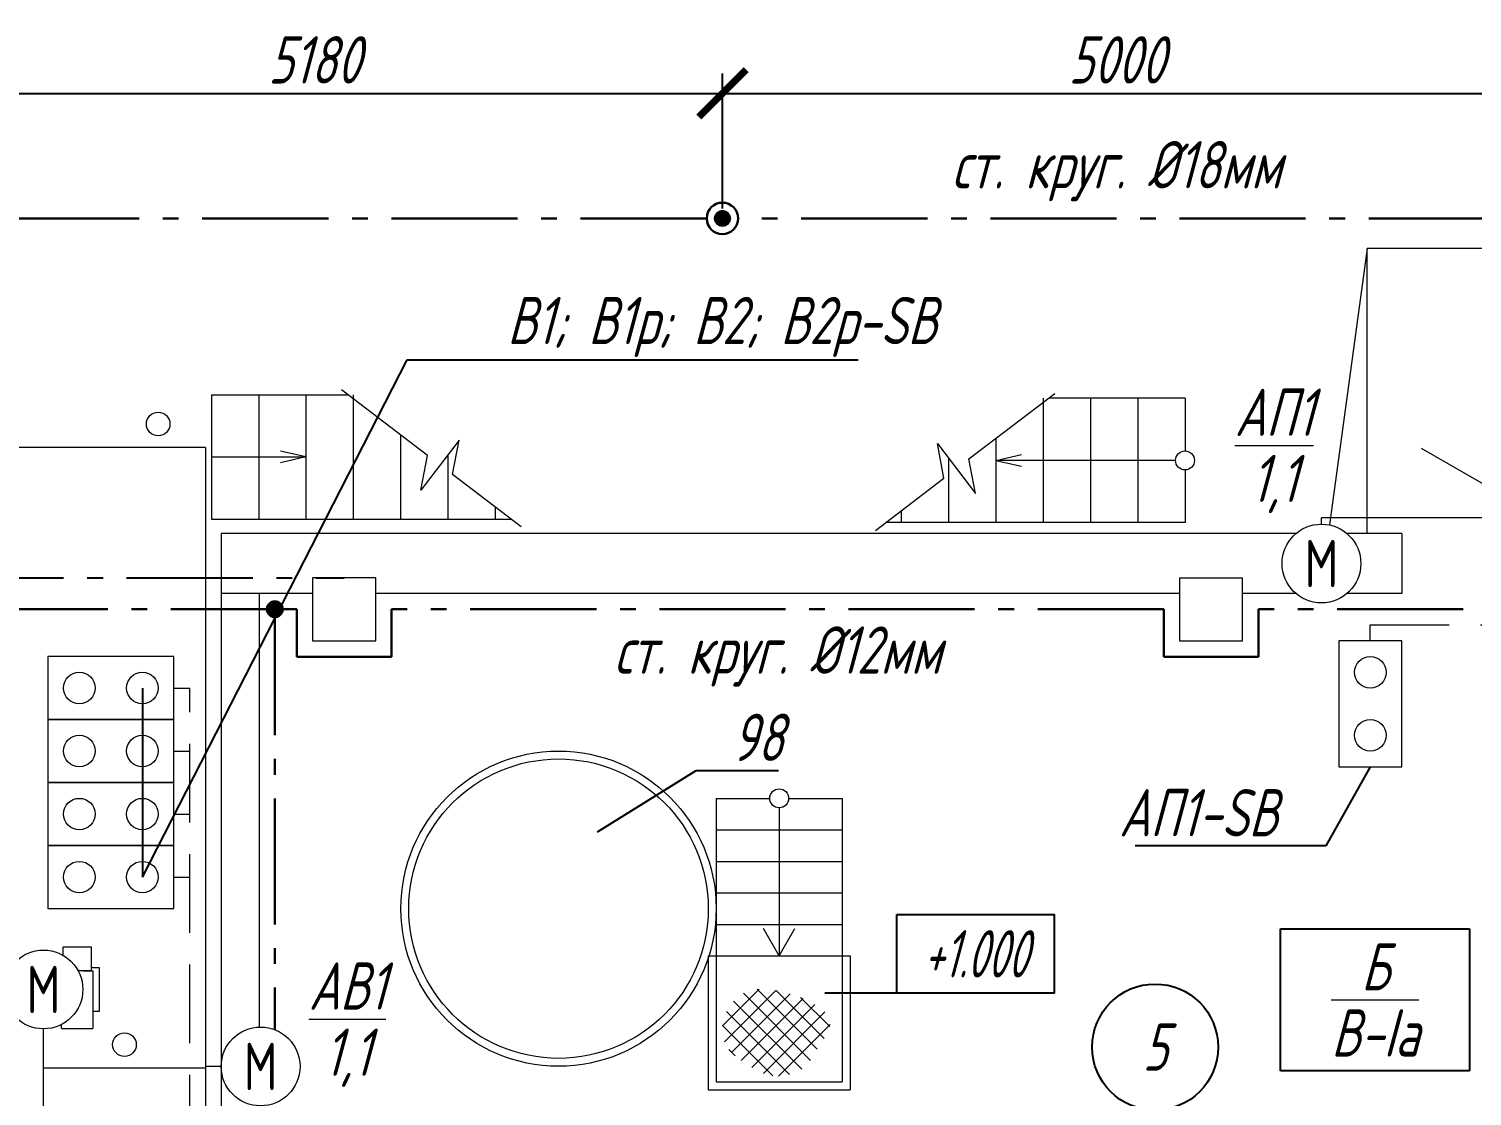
# Model space of a CAD drawing. Header units: millimetres. Extents: x -14296 to 10264, y -13087 to -5602.
# Drawn here: x -3445.3 to -3353.7, y -12662.9 to -12595.1 of the extents above; entities that cross this region are included whole.
import ezdxf
from ezdxf import colors
from ezdxf.entities.mleader import LeaderData, LeaderLine
from ezdxf.math import Vec2, Vec3

# ---------------------------------------------------------------- set-up
doc = ezdxf.new("R2010")
doc.units = ezdxf.units.MM
doc.linetypes.add('gost5', pattern=[7, 5, -2, 0])
doc.linetypes.add('gost6', pattern=[12, 8, -1.5, 1, -1.5])
doc.layers.get('Defpoints').update_dxf_attribs({"color": 33})
for name, color, linetype, lineweight in [('Заземление (Вновь)', 6, 'gost6', 15), ('Заземление (Сущ)', 6, 'gost6', 25), ('КаБель контрольный (Вновь)', 142, 'gost5', 15), ('КаБель силовой (Вновь)', 1, 'Continuous', 15), ('Линия выноска', 137, 'Continuous', 25), ('Осевая', 4, 'gost6', 25), ('Размерная', 4, 'Continuous', 25), ('Рамка тонкая', 5, 'Continuous', 25), ('Строительный', 251, 'Continuous', 13), ('Текст', 7, 'Continuous', 20), ('Технологическое', 156, 'Continuous', 18), ('Эл. аппараты (Вновь)', 93, 'Continuous', 15), ('ЭлектрооБорудование (Вновь)', 160, 'Continuous', 15)]:
    doc.layers.add(name, color=color, linetype=linetype, lineweight=lineweight)
doc.layers.add('орудован', color=7, linetype='Continuous')
doc.styles.add('gost shx', font='gost.shx', dxfattribs={"oblique": 15})
doc.styles.add('Simplex', font='simplex.shx', dxfattribs={"width": 0.7, "oblique": 15})
doc.linetypes.add('ограждение1', pattern='A,0.25,-0.1,[133,ltypeshp.shx,S=0.1,R=0,X=-0.1,Y=0],-0.1,1', length=1.45)
doc.dimstyles.new('ISO-25', dxfattribs={"dimtxt": 3, "dimasz": 2.5, "dimexe": 1.25, "dimexo": 0.625, "dimtad": 1, "dimtxsty": 'gost shx', "dimcen": 2.5, "dimclrt": 2, "dimadec": 0, "dimazin": 0, "dimtfac": 1, "dimtmove": 0, "dimatfit": 3, "dimfxl": 1, "dimarcsym": 0})

# ---------------------------------------------------------------- blocks, each defined once
blk = doc.blocks.new('A$C32520DA1')
at = {"layer": 'орудован', "lineweight": -2, "ltscale": 0.3}
h = blk.add_hatch(dxfattribs=at)
h.set_pattern_fill('ANSI37', color=4, scale=0.25, angle=270, style=0)
h.set_pattern_definition([(45, (345.161, -3272.3488), (0.561266, -0.561266), []), (315, (345.161, -3272.3488), (-0.561266, -0.561266), [])])
edge = h.paths.add_edge_path()
edge.add_spline(control_points=[(2.523, -0.801), (2.284, -1.283), (1.724, -2.411), (-0.452, -2.976), (-2.137, -1.936), (-3.786, -0.666), (-3.556, 1.528), (-1.962, 2.976), (0.065, 2.734), (1.772, 2.213), (3.786, 0.924), (2.929, -0.247), (2.523, -0.801)], knot_values=[0, 0, 0, 0, 1.566566, 3.673336, 5.745346, 7.383422, 9.561681, 11.30499, 13.330467, 15.16078, 17.108533, 18.858869, 18.858869, 18.858869, 18.858869], degree=3, periodic=0)
blk = doc.blocks.new('_None')
blk = doc.blocks.new('A$C2C4D244A')
at = {"layer": 'Эл. аппараты (Вновь)'}
for p, q in [((4, 8), (0, 8)), ((0, 8), (0, 0)), ((4, 0), (4, 8)), ((0, 0), (4, 0))]:
    blk.add_line(p, q, dxfattribs=at)
for centre in [(2, 6), (2, 2)]:
    blk.add_circle(centre, 1, dxfattribs=at)
blk = doc.blocks.new('_ArchTick')
at = {"color": 0, "const_width": 0.15}
blk.add_lwpolyline([(-0.5, -0.5), (0.5, 0.5)], dxfattribs=at)
blk = doc.blocks.new('*D1088')
at = {"layer": 'Defpoints', "color": 0, "lineweight": 15, "transparency": 16777216}
for p in [(-3401.309, -12599.237), (-3453.109, -12607.174), (-3401.309, -12607.174)]:
    blk.add_point(p, dxfattribs=at)
at = {"layer": 'Размерная', "color": 0, "lineweight": -2, "transparency": 16777216}
for p, q in [((-3453.109, -12606.549), (-3453.109, -12597.987)), ((-3401.309, -12606.549), (-3401.309, -12597.987)), ((-3453.109, -12599.237), (-3401.309, -12599.237))]:
    blk.add_line(p, q, dxfattribs=at)
at = {"layer": 'Размерная', "color": 0, "lineweight": -2, "transparency": 16777216, "xscale": 3, "yscale": 3, "zscale": 3, "rotation": 180}
blk.add_blockref('_ArchTick', (-3453.109, -12599.237), dxfattribs=at)
at = {"layer": 'Размерная', "color": 0, "lineweight": -2, "transparency": 16777216, "xscale": 3, "yscale": 3, "zscale": 3}
blk.add_blockref('_ArchTick', (-3401.309, -12599.237), dxfattribs=at)
at = {"layer": 'Размерная', "color": 2, "lineweight": 20, "transparency": 16777216, "insert": (-3427.209, -12597.112), "char_height": 3, "attachment_point": 5, "style": 'Simplex'}
blk.add_mtext('5180', dxfattribs=at)
blk = doc.blocks.new('*D1047')
at = {"layer": 'Defpoints', "color": 0, "lineweight": 15, "transparency": 16777216}
for p in [(-3351.309, -12599.237), (-3401.309, -12607.174), (-3351.309, -12607.174)]:
    blk.add_point(p, dxfattribs=at)
at = {"layer": 'Размерная', "color": 0, "lineweight": -2, "transparency": 16777216}
for p, q in [((-3401.309, -12606.549), (-3401.309, -12597.987)), ((-3351.309, -12606.549), (-3351.309, -12597.987)), ((-3401.309, -12599.237), (-3351.309, -12599.237))]:
    blk.add_line(p, q, dxfattribs=at)
at = {"layer": 'Размерная', "color": 0, "lineweight": -2, "transparency": 16777216, "xscale": 3, "yscale": 3, "zscale": 3, "rotation": 180}
blk.add_blockref('_ArchTick', (-3401.309, -12599.237), dxfattribs=at)
at = {"layer": 'Размерная', "color": 0, "lineweight": -2, "transparency": 16777216, "xscale": 3, "yscale": 3, "zscale": 3}
blk.add_blockref('_ArchTick', (-3351.309, -12599.237), dxfattribs=at)
at = {"layer": 'Размерная', "color": 2, "lineweight": 20, "transparency": 16777216, "insert": (-3376.309, -12597.112), "char_height": 3, "attachment_point": 5, "style": 'Simplex'}
blk.add_mtext('5000', dxfattribs=at)

msp = doc.modelspace()

# ---------------------------------------------------------------- hatches: boundary and pattern name
at = {"layer": 'Заземление (Вновь)'}
msp.add_hatch(color=256, dxfattribs=at).paths.add_polyline_path([(-3400.80898, -12607.17393, 1), (-3401.80898, -12607.17393, 1)])
at = {"layer": 'Заземление (Сущ)', "lineweight": 30}
msp.add_hatch(color=256, dxfattribs=at).paths.add_polyline_path([(-3429.20898, -12631.97393, 1), (-3430.20898, -12631.97393, 1)])

# ---------------------------------------------------------------- linework, layer by layer
at = {"layer": 'Заземление (Вновь)'}
msp.add_circle((-3401.30898, -12607.17393), 0.5, dxfattribs=at)
at = {"layer": 'Заземление (Сущ)', "lineweight": 30}
for p, q in [((-3402.30898, -12607.17393), (-3452.10898, -12607.17393)), ((-3352.30898, -12607.17393), (-3400.30898, -12607.17393)), ((-3428.30898, -12631.97393), (-3453.10898, -12631.97393)), ((-3429.70898, -12631.97393), (-3429.70898, -12658.65255)), ((-3428.30898, -12634.98493), (-3428.30898, -12631.97393)), ((-3373.30898, -12631.97393), (-3422.30898, -12631.97393)), ((-3422.30898, -12631.97393), (-3422.30898, -12634.98493)), ((-3373.30898, -12634.98493), (-3373.30898, -12631.97393)), ((-3318.30898, -12631.97393), (-3367.30898, -12631.97393)), ((-3367.30898, -12631.97393), (-3367.30898, -12634.98493)), ((-3422.30898, -12634.98493), (-3428.30898, -12634.98493)), ((-3367.30898, -12634.98493), (-3373.30898, -12634.98493))]:
    msp.add_line(p, q, dxfattribs=at)
at = {"layer": 'Заземление (Сущ)', "linetype": 'ByBlock', "lineweight": 30}
msp.add_circle((-3401.30898, -12607.17393), 1, dxfattribs=at)
at = {"layer": 'Заземление (Сущ)', "lineweight": 30}
msp.add_circle((-3429.70898, -12631.97393), 0.5, dxfattribs=at)
at = {"layer": 'КаБель контрольный (Вновь)'}
for p, q in [((-3360.20898, -12633.97393), (-3360.20898, -12632.97393)), ((-3360.20898, -12632.97393), (-3340.91343, -12632.97393)), ((-3436.10898, -12636.97393), (-3435.10898, -12636.97393)), ((-3435.10898, -12680.5121), (-3435.10898, -12636.97393)), ((-3436.10898, -12640.97393), (-3435.10898, -12640.97393)), ((-3436.10898, -12644.97393), (-3435.10898, -12644.97393)), ((-3436.10898, -12648.97393), (-3435.10898, -12648.97393))]:
    msp.add_line(p, q, dxfattribs=at)
at = {"layer": 'КаБель силовой (Вновь)'}
for p, q in [((-3434.10898, -12621.71834), (-3462.24447, -12621.71834)), ((-3434.10898, -12621.71834), (-3434.10898, -12677.5121)), ((-3363.30898, -12626.57393), (-3363.30898, -12626.17393)), ((-3344.91343, -12626.17393), (-3363.30898, -12626.17393)), ((-3444.38888, -12663.60254), (-3444.38888, -12658.60254)), ((-3434.10898, -12661.10254), (-3444.38888, -12661.10254)), ((-3433.10898, -12660.98493), (-3434.10898, -12660.98493))]:
    msp.add_line(p, q, dxfattribs=at)
for centre in [(-3437.10898, -12620.21834), (-3439.24893, -12659.60254)]:
    msp.add_circle(centre, 0.75, dxfattribs=at)
at = {"layer": 'Линия выноска'}
msp.add_line((-3390.25421, -12656.33887), (-3394.81056, -12656.33887), dxfattribs=at)
at = {"layer": 'Осевая'}
msp.add_line((-3511.10898, -12629.97393), (-3425.30898, -12629.97393), dxfattribs=at)
at = {"layer": 'Рамка тонкая'}
for p, q in [((-3365.90674, -12652.25883), (-3353.90674, -12652.25883)), ((-3365.90674, -12661.25883), (-3365.90674, -12652.25883)), ((-3353.90674, -12652.25883), (-3353.90674, -12661.25883)), ((-3353.90674, -12661.25883), (-3365.90674, -12661.25883))]:
    msp.add_line(p, q, dxfattribs=at)
msp.add_lwpolyline([(-3390.25421, -12651.33887), (-3380.25421, -12651.33887), (-3380.25421, -12656.33887), (-3390.25421, -12656.33887)], close=True, dxfattribs=at)
msp.add_circle((-3373.85987, -12659.75844), 4, dxfattribs=at)
at = {"layer": 'Строительный'}
for p, q in [((-3360.40898, -12609.09049), (-3362.80509, -12626.62524)), ((-3345.40898, -12609.09049), (-3360.40898, -12609.09049)), ((-3360.40898, -12627.16785), (-3360.40898, -12609.09049)), ((-3433.73092, -12618.36), (-3425.08723, -12618.36)), ((-3433.73092, -12618.36), (-3433.73092, -12626.25994)), ((-3430.73092, -12618.36), (-3430.73092, -12626.25994)), ((-3427.73092, -12618.36), (-3427.73092, -12626.25994)), ((-3420.02619, -12622.22003), (-3425.48057, -12618.06)), ((-3424.73092, -12618.36), (-3424.73092, -12626.25994)), ((-3385.66763, -12622.43919), (-3380.21325, -12618.27917)), ((-3380.9629, -12618.57917), (-3380.9629, -12626.4791)), ((-3371.9629, -12618.57917), (-3380.60659, -12618.57917)), ((-3377.9629, -12618.57917), (-3377.9629, -12626.4791)), ((-3374.9629, -12618.57917), (-3374.9629, -12626.4791)), ((-3371.9629, -12618.57917), (-3371.9629, -12621.92913)), ((-3421.73092, -12620.91984), (-3421.73092, -12626.25994)), ((-3418.01818, -12621.23621), (-3420.44394, -12624.41673)), ((-3418.43593, -12623.43291), (-3418.01818, -12621.23621)), ((-3387.25789, -12623.65207), (-3387.67564, -12621.45537)), ((-3387.67564, -12621.45537), (-3385.24988, -12624.63589)), ((-3383.9629, -12621.13901), (-3383.9629, -12626.4791)), ((-3433.73092, -12622.30997), (-3427.73092, -12622.30997)), ((-3427.73092, -12622.30997), (-3429.34687, -12621.93593)), ((-3427.73092, -12622.30997), (-3429.34687, -12622.68402)), ((-3420.44394, -12624.41673), (-3420.02619, -12622.22003)), ((-3418.73092, -12622.17071), (-3418.73092, -12626.25994)), ((-3386.9629, -12622.38987), (-3386.9629, -12626.4791)), ((-3383.9629, -12622.52913), (-3382.34695, -12622.15509)), ((-3347.60898, -12627.17393), (-3356.95649, -12621.77715)), ((-3385.24988, -12624.63589), (-3385.66763, -12622.43919)), ((-3372.5629, -12622.52913), (-3383.9629, -12622.52913)), ((-3383.9629, -12622.52913), (-3382.34695, -12622.90318)), ((-3371.9629, -12623.12913), (-3371.9629, -12626.4791)), ((-3414.08628, -12626.75036), (-3418.43593, -12623.43291)), ((-3391.60754, -12626.96953), (-3387.25789, -12623.65207)), ((-3415.73092, -12625.49601), (-3415.73092, -12626.25994)), ((-3389.9629, -12625.71517), (-3389.9629, -12626.4791)), ((-3433.73092, -12626.25994), (-3414.72929, -12626.25994)), ((-3371.9629, -12626.4791), (-3390.96452, -12626.4791)), ((-3364.93379, -12627.17393), (-3433.10898, -12627.17393)), ((-3433.10898, -12627.17393), (-3433.10898, -12731.56585)), ((-3358.20898, -12627.17393), (-3361.68417, -12627.17393)), ((-3358.20898, -12627.17393), (-3358.20898, -12630.97393)), ((-3423.30898, -12629.98493), (-3427.30898, -12629.98493)), ((-3427.30898, -12629.98493), (-3427.30898, -12633.98493)), ((-3423.30898, -12633.98493), (-3423.30898, -12629.98493)), ((-3372.30898, -12629.98493), (-3372.30898, -12633.98493)), ((-3372.30898, -12629.98493), (-3368.30898, -12629.98493)), ((-3368.30898, -12633.98493), (-3368.30898, -12629.98493)), ((-3427.30898, -12630.97393), (-3433.10898, -12630.97393)), ((-3430.70898, -12630.97393), (-3430.70898, -12658.48693)), ((-3372.30898, -12630.97393), (-3423.30898, -12630.97393)), ((-3364.93379, -12630.97393), (-3368.30898, -12630.97393)), ((-3358.20898, -12630.97393), (-3361.68417, -12630.97393)), ((-3427.30898, -12633.98493), (-3423.30898, -12633.98493)), ((-3372.30898, -12633.98493), (-3368.30898, -12633.98493))]:
    msp.add_line(p, q, dxfattribs=at)
at = {"layer": 'Строительный', "ltscale": 0.3}
for p, q in [((-3401.70898, -12643.97393), (-3398.30898, -12643.97393)), ((-3401.70898, -12643.97393), (-3401.70898, -12661.97393)), ((-3397.10898, -12643.97393), (-3393.70898, -12643.97393)), ((-3393.70898, -12643.97393), (-3393.70898, -12661.97393)), ((-3397.70898, -12644.57393), (-3397.70898, -12653.97393)), ((-3401.70898, -12645.97393), (-3393.70898, -12645.97393)), ((-3401.70898, -12647.97393), (-3393.70898, -12647.97393)), ((-3401.70898, -12649.97393), (-3393.70898, -12649.97393)), ((-3401.70898, -12651.97393), (-3393.70898, -12651.97393)), ((-3397.70898, -12653.97393, -0.75), (-3398.70898, -12652.24188, -0.75)), ((-3397.70898, -12653.97393, -0.75), (-3396.70898, -12652.24188, -0.75)), ((-3402.20898, -12653.97393), (-3393.20898, -12653.97393)), ((-3401.70898, -12661.97393), (-3393.70898, -12661.97393))]:
    msp.add_line(p, q, dxfattribs=at)
at = {"layer": 'Строительный', "linetype": 'ограждение1', "ltscale": 1.83}
for p, q in [((-3402.20898, -12653.97393), (-3402.20898, -12662.47393)), ((-3393.20898, -12653.97393), (-3393.20898, -12662.47393)), ((-3402.20898, -12662.47393), (-3393.20898, -12662.47393))]:
    msp.add_line(p, q, dxfattribs=at)
at = {"layer": 'Строительный'}
msp.add_circle((-3371.9629, -12622.52913), 0.6, dxfattribs=at)
at = {"layer": 'Строительный', "ltscale": 0.3}
msp.add_circle((-3397.70898, -12643.97393), 0.6, dxfattribs=at)
at = {"layer": 'Технологическое', "color": 128, "ltscale": 10}
for p, q in [((-3443.13888, -12653.93747), (-3443.13888, -12653.40254)), ((-3443.13888, -12653.40254), (-3441.35888, -12653.40254)), ((-3441.35888, -12653.40254), (-3441.35888, -12654.91254)), ((-3441.35888, -12654.91254), (-3442.19027, -12654.91254)), ((-3441.8635, -12654.91254), (-3441.24888, -12654.91254)), ((-3441.35888, -12654.70142), (-3440.85888, -12654.70142)), ((-3441.24888, -12654.91254), (-3441.24888, -12658.57754)), ((-3440.85888, -12654.70142), (-3440.85888, -12657.50142)), ((-3440.85888, -12657.50142), (-3441.24888, -12657.50142)), ((-3443.24888, -12658.57754), (-3443.24888, -12658.32749))]:
    msp.add_line(p, q, dxfattribs=at)
at = {"layer": 'Технологическое', "color": 128}
msp.add_line((-3443.24888, -12658.57754), (-3441.24888, -12658.57754), dxfattribs=at)
at = {"layer": 'Технологическое'}
for radius in [10, 9.5]:
    msp.add_circle((-3411.70898, -12650.97393), radius, dxfattribs=at)
at = {"layer": 'ЭлектрооБорудование (Вновь)'}
for centre in [(-3363.30898, -12629.07393), (-3444.38888, -12656.10254), (-3430.60898, -12660.98493)]:
    msp.add_circle(centre, 2.5, dxfattribs=at)

# ---------------------------------------------------------------- block references
at = {"layer": 'Строительный'}
msp.add_blockref('A$C32520DA1', (-3397.72475, -12658.89073), dxfattribs=at)
at = {"layer": 'Эл. аппараты (Вновь)'}
msp.add_blockref('A$C2C4D244A', (-3362.20896, -12641.97394), dxfattribs=at)
at = {"layer": 'Эл. аппараты (Вновь)', "rotation": 90}
for p in [(-3436.10898, -12638.97391), (-3436.10898, -12642.97391), (-3436.10898, -12646.97391), (-3436.10898, -12650.97391)]:
    msp.add_blockref('A$C2C4D244A', p, dxfattribs=at)

# ---------------------------------------------------------------- texts
at = {"layer": 'Текст', "char_height": 3, "attachment_point": 5, "style": 'Simplex'}
for s, insert, width in [('ст. круг. %%C18мм', (-3376.30898, -12604.17393), 43.7026451), ('\\A1;\\SАП1/1,1;', (-3366.30898, -12621.57393), 4.9055162), ('{\\W0.7;ст. круг. %%C12мм}', (-3397.80898, -12634.97393), 43.7026451), ('{\\W0.6;+1.000}', (-3385.25421, -12653.83887), 10), ('\\A1;\\SБ/В-Iа;', (-3359.90674, -12656.75883), 12), ('\\A1;\\SАВ1/1,1;', (-3425.10898, -12657.98493), 4.9055162), ('5', (-3373.85987, -12659.75844), 8)]:
    msp.add_mtext(s, dxfattribs=dict(at, insert=insert, width=width))
at = {"layer": 'ЭлектрооБорудование (Вновь)', "char_height": 3, "width": 6.7817159, "attachment_point": 5, "style": 'Simplex'}
for insert in [(-3363.30898, -12629.07393), (-3444.38888, -12656.10254), (-3430.60898, -12660.98493)]:
    msp.add_mtext('{\\Q0;М}', dxfattribs=dict(at, insert=insert))

# ---------------------------------------------------------------- dimensions: what is measured, and where the dimension line sits
at = {"layer": 'Размерная', "lineweight": 20}
for base, p1, p2, picture, middle in [((-3401.30898, -12599.23732), (-3453.10898, -12607.17393), (-3401.30898, -12607.17393), '*D1088', (-3427.20898, -12597.11232)), ((-3351.30898, -12599.23732), (-3401.30898, -12607.17393), (-3351.30898, -12607.17393), '*D1047', (-3376.30898, -12597.11232))]:
    dim = msp.add_linear_dim(base=base, p1=p1, p2=p2, dimstyle='ISO-25', override={"dimasz": 3, "dimlfac": 100, "dimrnd": 10, "dimtxsty": 'Simplex', "dimblk1": 'ArchTick', "dimblk2": 'ArchTick', "dimsah": 1}, dxfattribs=at)
    dim.commit()
    dim.dimension.update_dxf_attribs({"geometry": picture, "text_midpoint": middle})

# ---------------------------------------------------------------- leaders
at = {"layer": 'Линия выноска'}
ml = msp.add_multileader_mtext('Standard', dxfattribs=at)
ml.set_content('В1; В1р; В2; В2р-SB', color=2, style='Simplex')
ml.set_leader_properties()
ml.set_arrow_properties(name='NONE')
ml.build(insert=Vec2(0, 0))
ml.multileader.update_dxf_attribs({"text_left_attachment_type": 6, "text_right_attachment_type": 6, "dogleg_length": 0})
ctx = ml.context
ctx.base_point, ctx.char_height, ctx.plane_origin = Vec3(-3421.30911, -12616.15219), 3, Vec3(-3494.63091, -12639.28919)
ctx.left_attachment, ctx.right_attachment, ctx.text_align_type = 6, 6, 1
notes = []
notes.append((ctx, [(1, (1, 1, 0), (-3421.30911, -12616.15219), (1, 0), 0, [(2, [(-3438.10898, -12636.97393), (-3438.10898, -12640.97393), (-3438.10898, -12644.97393), (-3438.10898, -12648.97393)], 0, [])])]))
ctx.mtext.insert, ctx.mtext.alignment, ctx.mtext.flow_direction = Vec3(-3401.33374, -12612.15219), 2, 5
ml = msp.add_multileader_mtext('Standard', dxfattribs=at)
ml.set_content('{\\W0.7;98}', color=2, style='Simplex')
ml.set_leader_properties()
ml.set_arrow_properties(name='NONE')
ml.build(insert=Vec2(0, 0))
ml.multileader.update_dxf_attribs({"text_left_attachment_type": 6, "text_right_attachment_type": 6, "dogleg_length": 0})
ctx = ml.context
ctx.base_point, ctx.char_height, ctx.plane_origin = Vec3(-3402.96885, -12642.20346), 3, Vec3(-3345.09577, -12662.31121)
ctx.left_attachment, ctx.right_attachment, ctx.text_align_type = 6, 6, 1
notes.append((ctx, [(1, (1, 1, 0), (-3402.96885, -12642.20346), (1, 0), 0, [(1, [(-3409.2272, -12646.09532)], 0, [])])]))
ctx.mtext.insert, ctx.mtext.alignment, ctx.mtext.flow_direction = Vec3(-3399.08176, -12638.60346), 2, 5
ml = msp.add_multileader_mtext('Standard', dxfattribs=at)
ml.set_content('АП1-SB', color=2, style='Simplex')
ml.set_leader_properties()
ml.set_arrow_properties(name='NONE')
ml.build(insert=Vec2(0, 0))
ml.multileader.update_dxf_attribs({"text_left_attachment_type": 6, "text_right_attachment_type": 6, "dogleg_length": 0})
ctx = ml.context
ctx.base_point, ctx.char_height, ctx.plane_origin = Vec3(-3379.1849, -12646.98616), 3, Vec3(-3345.55292, -12643.10649)
ctx.left_attachment, ctx.right_attachment, ctx.text_align_type = 6, 6, 1
notes.append((ctx, [(0, (1, 1, 0), (-3363.03416, -12646.98616), (-1, 0), 0, [(3, [(-3360.20898, -12641.97393)], 0, [])])]))
ctx.mtext.insert, ctx.mtext.alignment, ctx.mtext.flow_direction = Vec3(-3371.10953, -12643.38616), 2, 5
for ctx, leaders in notes:
    for number, flags, end, landing, length, lines in leaders:
        leader = LeaderData()
        leader.index, (leader.has_last_leader_line, leader.has_dogleg_vector, leader.attachment_direction) = number, flags
        leader.last_leader_point, leader.dogleg_vector, leader.dogleg_length = Vec3(end), Vec3(landing), length
        for number, points, colour, breaks in lines:
            line = LeaderLine()
            line.index, line.vertices, line.color, line.breaks = number, Vec3.list(points), colors.encode_raw_color(colour), breaks
            leader.lines.append(line)
        ctx.leaders.append(leader)

doc.saveas('drawing.dxf')
